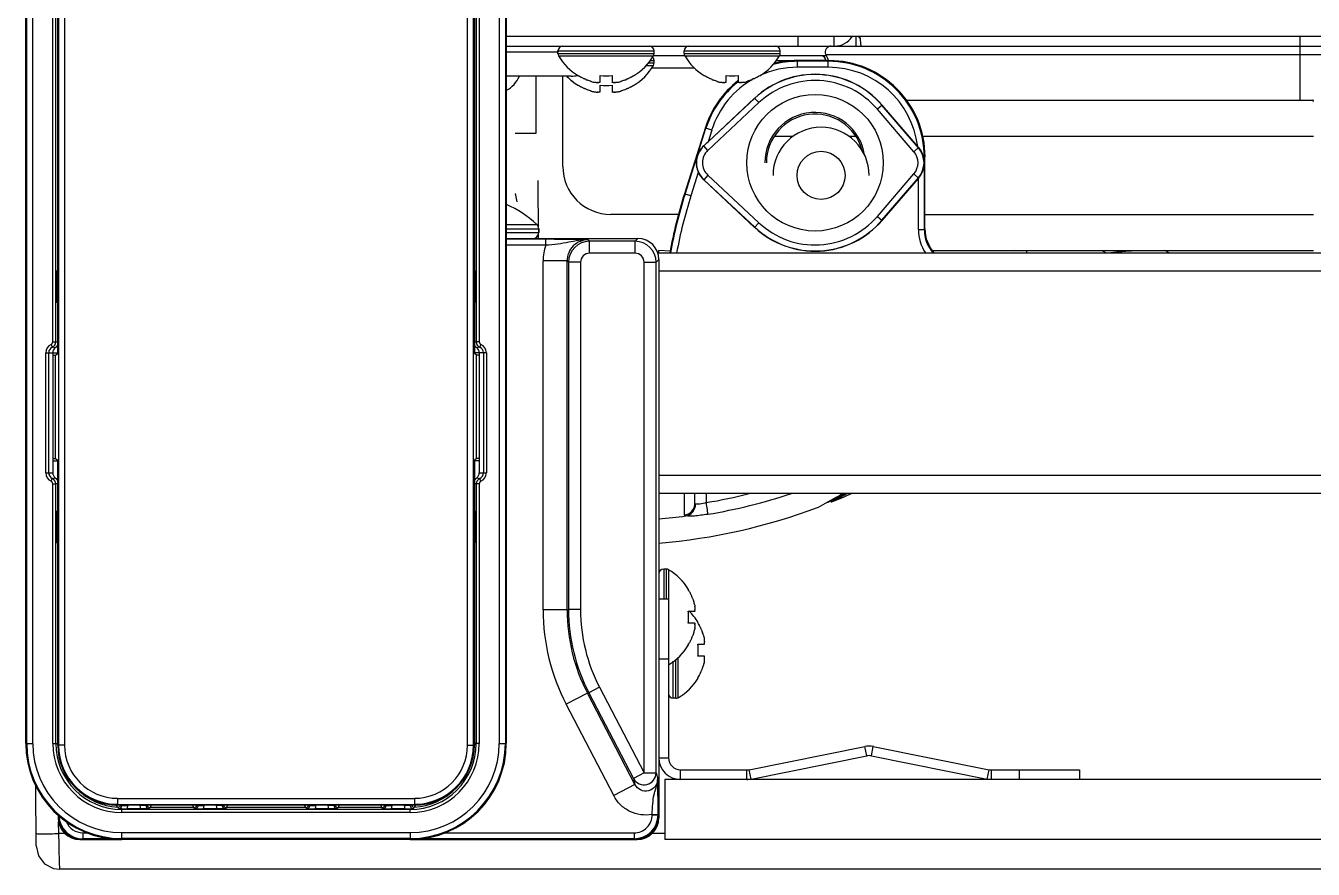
# Model space of a CAD drawing. Header units: millimetres. Extents: x -1319 to 3519, y -1539 to 2345.
# Drawn here: x 188.4 to 295.5, y -1481.4 to -1411.2 of the extents above; entities that cross this region are included whole.
import ezdxf

# ---------------------------------------------------------------- set-up
doc = ezdxf.new("R2010")
doc.units = ezdxf.units.MM
doc.header["$LTSCALE"] = 65.395
doc.layers.get('0').update_dxf_attribs({"linetype": 'CONTINUOUS'})

msp = doc.modelspace()

# ---------------------------------------------------------------- linework, layer by layer
at = {"linetype": 'Continuous'}
for p, q in [((188.36, -1470.94), (188.36, -1332.94)), ((188.44, -1470.94), (188.44, -1332.94)), ((188.94, -1470.94), (188.94, -1332.94)), ((190.61, -1437.53), (190.61, -1332.94)), ((190.86, -1437.53), (190.86, -1332.94)), ((191.02, -1438.52), (191.02, -1332.79)), ((191.09, -1332.79), (191.09, -1471.09)), ((191.59, -1332.79), (191.59, -1471.09)), ((225.13, -1471.09), (225.13, -1332.79)), ((225.63, -1471.09), (225.63, -1332.79)), ((225.7, -1332.79), (225.7, -1438.52)), ((225.86, -1332.94), (225.86, -1437.53)), ((226.11, -1332.94), (226.11, -1437.53)), ((227.78, -1332.94), (227.78, -1470.94)), ((228.28, -1332.94), (228.28, -1470.94)), ((228.36, -1332.94), (228.36, -1470.94)), ((1047.16, -1412.14), (228.36, -1412.14)), ((252.66, -1412.94), (252.66, -1412.14)), ((255.66, -1412.94), (255.66, -1412.14)), ((257.46, -1412.14), (257.46, -1412.94)), ((257.91, -1412.94), (257.81, -1412.14)), ((294.41, -1412.14), (294.41, -1417.44)), ((228.36, -1412.94), (255.66, -1412.94)), ((232.71, -1413.44), (228.38, -1413.44)), ((232.66, -1413.34), (240.66, -1413.34)), ((232.66, -1413.54), (232.66, -1413.34)), ((232.66, -1413.54), (240.66, -1413.54)), ((240.66, -1413.54), (240.66, -1413.34)), ((243.16, -1413.34), (251.16, -1413.34)), ((243.16, -1413.54), (243.16, -1413.34)), ((243.16, -1413.54), (251.16, -1413.54)), ((251.16, -1413.54), (251.16, -1413.34)), ((255.66, -1412.94), (981.66, -1412.94)), ((232.71, -1413.75), (240.61, -1413.75)), ((239.99, -1414.55), (240.61, -1414.55)), ((240.15, -1414.34), (240.66, -1414.34)), ((240.3, -1414.14), (240.66, -1414.14)), ((243.16, -1413.74), (240.66, -1413.74)), ((240.66, -1414.34), (240.66, -1414.14)), ((243.21, -1413.75), (251.11, -1413.75)), ((250.67, -1414.34), (250.89, -1414.34)), ((250.82, -1414.14), (252.56, -1414.14)), ((254.95, -1413.74), (251.16, -1413.74)), ((252.6, -1414.2), (252.56, -1414.14)), ((255.22, -1414.14), (252.56, -1414.14)), ((255.16, -1414.2), (252.6, -1414.2)), ((252.6, -1414.7), (252.6, -1414.2)), ((254.95, -1413.64), (964.23, -1413.64)), ((255.16, -1414.2), (255.22, -1414.14)), ((255.16, -1414.7), (255.16, -1414.2)), ((233.76, -1415.44), (228.36, -1415.44)), ((230.86, -1420.19), (230.86, -1415.44)), ((233.06, -1422.94), (233.06, -1415.44)), ((234.36, -1415.42), (234.36, -1415.39)), ((236.16, -1415.94), (236.16, -1415.39)), ((237.16, -1415.39), (237.16, -1415.94)), ((238.96, -1415.39), (238.96, -1415.42)), ((240.45, -1414.74), (244.01, -1414.74)), ((244.86, -1415.42), (244.86, -1415.39)), ((246.66, -1415.94), (246.66, -1415.39)), ((247.66, -1415.39), (247.66, -1415.94)), ((249.46, -1415.39), (249.46, -1415.42)), ((255.16, -1414.7), (252.6, -1414.7)), ((234.36, -1416.22), (234.36, -1416.19)), ((236.16, -1416.74), (236.16, -1416.19)), ((237.16, -1416.19), (237.16, -1416.74)), ((238.96, -1416.19), (238.96, -1416.22)), ((247.65, -1415.92), (247.64, -1415.92)), ((249.05, -1417.28), (244.8, -1421.24)), ((249.39, -1417.64), (245.14, -1421.61)), ((249.03, -1417.26), (245.15, -1420.89)), ((249.03, -1417.26), (249.39, -1417.64)), ((259.64, -1417.84), (259.25, -1418.18)), ((262.61, -1421.29), (259.64, -1417.84)), ((261.69, -1417.44), (295.5, -1417.44)), ((262.29, -1421.72), (259.25, -1418.18)), ((262.67, -1421.39), (259.63, -1417.86)), ((244.94, -1419.72), (243.19, -1425.23)), ((243.24, -1425.24), (244.98, -1419.77)), ((244.98, -1419.77), (244.94, -1419.72)), ((245.46, -1419.92), (244.98, -1419.77)), ((245.46, -1419.92), (245.15, -1420.89)), ((229.11, -1420.19), (230.86, -1420.19)), ((250.67, -1420.44), (252.24, -1420.44)), ((256.88, -1420.44), (257.45, -1420.44)), ((263.01, -1420.44), (295.56, -1420.44)), ((245.14, -1421.61), (244.79, -1421.23)), ((262.68, -1421.38), (262.29, -1421.72)), ((262.68, -1421.38), (262.61, -1421.29)), ((263.16, -1422.2), (263.11, -1422.2)), ((263.16, -1422.2), (263.21, -1422.14)), ((263.16, -1428.2), (263.16, -1422.2)), ((263.21, -1428.15), (263.21, -1422.14)), ((244.34, -1423.44), (243.72, -1425.39)), ((245.14, -1423.68), (244.79, -1424.06)), ((244.79, -1424.06), (249.03, -1428.03)), ((244.8, -1424.05), (249.05, -1428.01)), ((245.14, -1423.68), (249.39, -1427.65)), ((259.25, -1427.11), (262.29, -1423.57)), ((259.63, -1427.43), (262.67, -1423.89)), ((259.64, -1427.45), (262.66, -1423.94)), ((262.29, -1423.57), (262.68, -1423.91)), ((262.66, -1428.2), (262.66, -1423.94)), ((229.26, -1425.88), (229.12, -1425.19)), ((243.24, -1425.24), (243.19, -1425.23)), ((243.72, -1425.39), (243.24, -1425.24)), ((242.72, -1426.94), (237.06, -1426.94)), ((259.25, -1427.11), (259.64, -1427.45)), ((263.21, -1426.94), (295.56, -1426.94)), ((228.36, -1427.79), (230.91, -1427.79)), ((228.36, -1428.15), (231.06, -1428.15)), ((228.36, -1428.44), (231.06, -1428.44)), ((231.03, -1427.98), (231.03, -1427.79)), ((231.06, -1428.44), (231.06, -1428.15)), ((231.06, -1428.15), (231.06, -1428.44)), ((249.39, -1427.65), (249.03, -1428.03)), ((262.66, -1428.2), (263.16, -1428.2)), ((263.21, -1428.15), (263.16, -1428.2)), ((228.36, -1428.94), (239.31, -1428.94)), ((231.65, -1429.01), (228.36, -1429.01)), ((231.65, -1429.51), (228.36, -1429.51)), ((231.03, -1428.94), (231.03, -1428.6)), ((231.65, -1429.51), (231.65, -1429.01)), ((235.29, -1429.17), (235.17, -1429.05)), ((239.08, -1429.17), (235.29, -1429.17)), ((235.29, -1430.17), (235.29, -1429.17)), ((239.08, -1429.17), (239.31, -1428.94)), ((239.08, -1430.17), (239.08, -1429.17)), ((239.08, -1430.17), (235.29, -1430.17)), ((240.83, -1430.92), (241.06, -1430.69)), ((240.97, -1430.14), (999.16, -1430.14)), ((242.02, -1429.99), (241.06, -1429.94)), ((241.06, -1430.14), (241.06, -1429.94)), ((241.06, -1430.69), (241.06, -1477.14)), ((263.83, -1429.94), (295.56, -1429.94)), ((271.7, -1430), (270.63, -1429.94)), ((271.69, -1430.14), (271.7, -1430)), ((277.94, -1429.94), (278.28, -1430.14)), ((283.53, -1430.14), (283.18, -1429.94)), ((191.02, -1431.59), (190.93, -1431.69)), ((225.79, -1431.69), (225.7, -1431.59)), ((233.42, -1430.8), (231.42, -1430.8)), ((231.42, -1459.84), (231.42, -1430.8)), ((233.54, -1430.92), (233.42, -1430.8)), ((233.42, -1459.84), (233.42, -1430.8)), ((234.54, -1430.92), (233.54, -1430.92)), ((233.54, -1430.92), (233.54, -1459.81)), ((234.54, -1430.92), (234.54, -1459.81)), ((239.83, -1430.92), (240.83, -1430.92)), ((239.83, -1473.4), (239.83, -1430.92)), ((240.83, -1473.4), (240.83, -1430.92)), ((241.06, -1431.64), (999.06, -1431.64)), ((190.92, -1433.5), (190.92, -1432.39)), ((225.8, -1432.39), (225.8, -1433.5)), ((190.93, -1434.2), (191.02, -1434.3)), ((225.7, -1434.3), (225.79, -1434.2)), ((190.47, -1437.76), (190.57, -1437.99)), ((190.61, -1437.53), (190.86, -1437.53)), ((226.11, -1437.53), (225.86, -1437.53)), ((226.25, -1437.76), (226.15, -1437.99)), ((190.02, -1448.44), (190.02, -1438.44)), ((190.02, -1438.44), (190.61, -1438.44)), ((190.27, -1448.44), (190.27, -1438.44)), ((190.61, -1438.44), (190.61, -1448.44)), ((190.61, -1438.44), (191.02, -1438.44)), ((190.61, -1438.65), (190.83, -1438.65)), ((190.83, -1438.65), (191.02, -1438.52)), ((190.83, -1447.24), (190.83, -1438.65)), ((226.11, -1438.44), (225.7, -1438.44)), ((225.89, -1438.65), (225.7, -1438.52)), ((226.11, -1438.65), (225.89, -1438.65)), ((225.89, -1447.24), (225.89, -1438.65)), ((226.7, -1438.44), (226.11, -1438.44)), ((226.11, -1438.44), (226.11, -1448.44)), ((226.45, -1438.44), (226.45, -1448.44)), ((226.7, -1438.44), (226.7, -1448.44)), ((190.61, -1447.24), (190.83, -1447.24)), ((190.61, -1447.44), (191.02, -1447.44)), ((190.83, -1447.24), (191.02, -1447.37)), ((191.02, -1471.09), (191.02, -1447.37)), ((225.89, -1447.24), (225.7, -1447.37)), ((225.7, -1447.37), (225.7, -1471.09)), ((226.11, -1447.44), (225.7, -1447.44)), ((226.11, -1447.24), (225.89, -1447.24)), ((190.02, -1448.44), (190.61, -1448.44)), ((190.47, -1449.13), (190.57, -1448.9)), ((226.11, -1448.44), (226.7, -1448.44)), ((226.25, -1449.13), (226.15, -1448.9)), ((241.06, -1448.64), (999.06, -1448.64)), ((190.61, -1449.36), (190.86, -1449.36)), ((190.61, -1470.94), (190.61, -1449.36)), ((190.86, -1470.94), (190.86, -1449.36)), ((226.11, -1449.36), (225.86, -1449.36)), ((225.86, -1449.36), (225.86, -1470.94)), ((226.11, -1449.36), (226.11, -1470.94)), ((241.06, -1450.14), (999.06, -1450.14)), ((243.19, -1451.94), (243.18, -1450.16)), ((244.06, -1450.96), (244.06, -1450.14)), ((245.01, -1450.14), (245.01, -1450.91)), ((254.35, -1451.28), (255.32, -1450.74)), ((255.32, -1450.74), (255.35, -1450.73)), ((255.35, -1450.73), (255.36, -1450.72)), ((255.35, -1450.73), (255.35, -1450.73)), ((255.35, -1450.73), (255.35, -1450.73)), ((255.38, -1450.78), (255.45, -1450.74)), ((255.38, -1450.78), (255.43, -1450.87)), ((255.38, -1450.78), (255.38, -1450.78)), ((255.54, -1450.81), (255.43, -1450.87)), ((255.43, -1450.87), (255.43, -1450.87)), ((255.45, -1450.74), (255.64, -1450.64)), ((256.76, -1450.15), (255.54, -1450.81)), ((255.64, -1450.64), (256.55, -1450.15)), ((191.02, -1451.59), (190.93, -1451.69)), ((225.79, -1451.69), (225.7, -1451.59)), ((254.27, -1451.32), (254.35, -1451.28)), ((190.92, -1453.5), (190.92, -1452.39)), ((225.8, -1452.39), (225.8, -1453.5)), ((190.93, -1454.2), (191.02, -1454.3)), ((225.7, -1454.3), (225.79, -1454.2)), ((241.66, -1456.44), (241.46, -1456.44)), ((241.46, -1456.44), (241.46, -1458.94)), ((241.66, -1456.44), (241.66, -1458.94)), ((241.86, -1456.5), (241.86, -1459.23)), ((243.51, -1458.14), (243.54, -1458.14)), ((241.86, -1458.94), (241.06, -1458.94)), ((241.86, -1458.94), (241.86, -1472.14)), ((233.42, -1459.84), (231.42, -1459.84)), ((233.42, -1459.84), (233.54, -1459.81)), ((234.54, -1459.81), (233.54, -1459.81)), ((243.51, -1459.94), (244.06, -1459.94)), ((244.06, -1460.94), (243.51, -1460.94)), ((244.31, -1460.89), (244.34, -1460.89)), ((243.54, -1462.74), (243.51, -1462.74)), ((244.31, -1462.69), (244.86, -1462.69)), ((242.66, -1467.14), (242.66, -1463.8)), ((244.86, -1463.69), (244.31, -1463.69)), ((241.86, -1463.94), (241.06, -1463.94)), ((242.26, -1467.19), (242.26, -1464.1)), ((242.46, -1467.19), (242.46, -1463.96)), ((244.34, -1465.49), (244.31, -1465.49)), ((235.11, -1466.76), (233.34, -1467.69)), ((235.11, -1466.77), (235.24, -1466.73)), ((239.07, -1474.36), (235.11, -1466.77)), ((236.12, -1466.27), (235.24, -1466.73)), ((235.24, -1466.73), (238.95, -1473.86)), ((236.12, -1466.27), (239.83, -1473.4)), ((237.3, -1475.29), (233.34, -1467.69)), ((242.46, -1467.19), (242.26, -1467.19)), ((188.36, -1470.94), (188.94, -1470.94)), ((190.61, -1470.94), (190.86, -1470.94)), ((190.86, -1470.94), (191.02, -1470.94)), ((191.09, -1471.09), (191.02, -1471.09)), ((191.59, -1471.09), (191.09, -1471.09)), ((225.13, -1471.09), (225.63, -1471.09)), ((225.63, -1471.09), (225.7, -1471.09)), ((225.86, -1470.94), (225.7, -1470.94)), ((225.7, -1471.09), (225.7, -1471.09)), ((226.11, -1470.94), (225.86, -1470.94)), ((227.78, -1470.94), (228.36, -1470.94)), ((248.58, -1473.13), (258.21, -1471.2)), ((258.36, -1471.98), (258.21, -1471.2)), ((258.76, -1471.98), (258.91, -1471.2)), ((258.91, -1471.2), (268.54, -1473.13)), ((241.06, -1472.14), (241.86, -1472.14)), ((248.73, -1473.91), (258.36, -1471.98)), ((258.76, -1471.98), (268.39, -1473.91)), ((239.83, -1473.4), (238.95, -1473.86)), ((239.83, -1473.4), (240.83, -1473.4)), ((240.83, -1473.4), (240.96, -1473.9)), ((242.86, -1473.14), (248.38, -1473.14)), ((242.86, -1473.94), (242.86, -1473.14)), ((248.38, -1473.94), (248.38, -1473.14)), ((248.73, -1473.91), (248.58, -1473.13)), ((268.39, -1473.91), (268.54, -1473.13)), ((268.74, -1473.14), (276.06, -1473.14)), ((268.74, -1473.94), (268.74, -1473.14)), ((271.06, -1473.14), (271.06, -1473.94)), ((276.06, -1473.14), (276.06, -1473.94)), ((189.24, -1479.47), (189.2, -1474.49)), ((239.07, -1474.36), (237.3, -1475.29)), ((238.95, -1473.86), (239.07, -1474.36)), ((998.56, -1473.94), (241.56, -1473.94)), ((241.56, -1473.94), (241.56, -1478.94)), ((196.01, -1475.52), (220.71, -1475.52)), ((196.01, -1475.52), (196.01, -1476.02)), ((220.71, -1475.52), (220.71, -1476.02)), ((196.01, -1476.02), (220.71, -1476.02)), ((196.01, -1476.08), (196.01, -1476.02)), ((220.71, -1476.08), (196.01, -1476.08)), ((196.01, -1476.08), (196.01, -1476.08)), ((196.32, -1476.08), (196.35, -1476.12)), ((196.35, -1476.12), (196.35, -1476.08)), ((196.35, -1476.12), (196.85, -1476.12)), ((196.36, -1476.38), (196.36, -1476.44)), ((220.36, -1476.44), (196.36, -1476.44)), ((196.36, -1476.69), (196.36, -1476.44)), ((220.36, -1476.69), (196.36, -1476.69)), ((197.91, -1476.38), (196.8, -1476.38)), ((196.85, -1476.12), (196.85, -1476.08)), ((197.87, -1476.08), (197.87, -1476.12)), ((198.37, -1476.12), (197.87, -1476.12)), ((198.37, -1476.08), (198.37, -1476.12)), ((198.37, -1476.12), (198.41, -1476.08)), ((198.62, -1476.37), (198.71, -1476.28)), ((198.81, -1476.08), (198.71, -1476.28)), ((202.36, -1476.28), (198.71, -1476.28)), ((202.36, -1476.28), (202.26, -1476.08)), ((202.36, -1476.28), (202.45, -1476.37)), ((202.66, -1476.08), (202.7, -1476.12)), ((202.7, -1476.12), (202.7, -1476.08)), ((202.7, -1476.12), (203.2, -1476.12)), ((204.26, -1476.38), (203.16, -1476.38)), ((203.2, -1476.12), (203.2, -1476.08)), ((204.22, -1476.08), (204.22, -1476.12)), ((204.72, -1476.12), (204.22, -1476.12)), ((204.72, -1476.08), (204.72, -1476.12)), ((204.72, -1476.12), (204.76, -1476.08)), ((204.97, -1476.37), (205.06, -1476.28)), ((205.16, -1476.08), (205.06, -1476.28)), ((211.66, -1476.28), (205.06, -1476.28)), ((211.66, -1476.28), (211.56, -1476.08)), ((211.66, -1476.28), (211.75, -1476.37)), ((211.96, -1476.08), (212, -1476.12)), ((212, -1476.12), (212, -1476.08)), ((212, -1476.12), (212.5, -1476.12)), ((213.56, -1476.38), (212.46, -1476.38)), ((212.5, -1476.12), (212.5, -1476.08)), ((213.52, -1476.08), (213.52, -1476.12)), ((214.02, -1476.12), (213.52, -1476.12)), ((214.02, -1476.08), (214.02, -1476.12)), ((214.02, -1476.12), (214.06, -1476.08)), ((214.27, -1476.37), (214.36, -1476.28)), ((214.46, -1476.08), (214.36, -1476.28)), ((218.01, -1476.28), (214.36, -1476.28)), ((218.01, -1476.28), (217.91, -1476.08)), ((218.01, -1476.28), (218.1, -1476.37)), ((218.31, -1476.08), (218.35, -1476.12)), ((218.35, -1476.12), (218.35, -1476.08)), ((218.35, -1476.12), (218.85, -1476.12)), ((219.92, -1476.38), (218.81, -1476.38)), ((218.85, -1476.12), (218.85, -1476.08)), ((219.87, -1476.08), (219.87, -1476.12)), ((220.37, -1476.12), (219.87, -1476.12)), ((220.36, -1476.44), (220.36, -1476.38)), ((220.36, -1476.69), (220.36, -1476.44)), ((220.37, -1476.08), (220.37, -1476.12)), ((220.37, -1476.12), (220.4, -1476.08)), ((220.71, -1476.02), (220.71, -1476.08)), ((220.75, -1476.23), (220.73, -1476.27)), ((191.06, -1476.89), (191.06, -1477.14)), ((191.12, -1478.44), (191.08, -1477.47)), ((240.5, -1476.85), (241, -1476.85)), ((240.5, -1476.88), (240.5, -1476.85)), ((240.5, -1476.88), (241, -1476.88)), ((241, -1476.88), (241, -1476.85)), ((241.06, -1476.94), (241, -1476.88)), ((191.61, -1478.44), (191.12, -1478.44)), ((193.12, -1478.88), (193.06, -1478.94)), ((193.12, -1478.38), (193.55, -1478.38)), ((193.12, -1478.38), (193.12, -1478.88)), ((195.82, -1478.88), (193.12, -1478.88)), ((220.36, -1478.37), (196.36, -1478.37)), ((196.36, -1478.94), (196.36, -1478.37)), ((220.36, -1478.86), (196.36, -1478.86)), ((220.36, -1478.37), (220.36, -1478.94)), ((239, -1478.88), (220.9, -1478.88)), ((223.17, -1478.38), (239, -1478.38)), ((239, -1478.38), (239, -1478.88)), ((239.06, -1478.94), (239, -1478.88)), ((241.56, -1478.44), (240.51, -1478.44)), ((192.86, -1478.94), (196.36, -1478.94)), ((220.36, -1478.94), (196.36, -1478.94)), ((220.36, -1478.94), (239.26, -1478.94)), ((998.56, -1478.94), (241.56, -1478.94)), ((314.66, -1481.41), (191.2, -1481.41))]:
    msp.add_line(p, q, dxfattribs=at)
msp.add_lwpolyline([(189.24, -1479.47), (189.43, -1480.29), (189.93, -1480.95), (190.67, -1481.34), (191.2, -1481.41)], dxfattribs=at)
for centre, radius in [((254.06, -1422.64), 5.68), ((254.56, -1423.69), 2)]:
    msp.add_circle(centre, radius, dxfattribs=at)
for centre, radius, start, end in [((255.66, -1411.14), 1.8, 270, 326.2028), ((258.47, -1411.53), 1.01, 217.2653, 230.5336), ((233.06, -1413.34), 0.4, 90, 180), ((233.06, -1413.54), 0.4, 180, 210.3012), ((240.26, -1413.34), 0.4, 0, 90), ((240.26, -1413.54), 0.4, 329.6988, 0), ((243.56, -1413.34), 0.4, 90, 180), ((243.56, -1413.54), 0.4, 180, 210.3012), ((250.76, -1413.34), 0.4, 0, 90), ((250.76, -1413.54), 0.4, 329.6988, 0), ((255.41, -1413.44), 0.5, 90, 202.8678), ((236.86, -1411.32), 4.8, 210.3012, 238.6273), ((236.86, -1411.32), 4.8, 210.3012, 238.6273), ((236.46, -1411.32), 4.8, 301.3727, 329.6988), ((236.46, -1411.32), 4.8, 301.3727, 329.6988), ((236.46, -1412.12), 4.8, 301.3727, 329.6988), ((236.46, -1412.12), 4.8, 301.3727, 329.6988), ((240.26, -1414.14), 0.4, 0, 46.7448), ((240.26, -1414.34), 0.4, 329.6988, 0), ((247.36, -1411.32), 4.8, 210.3012, 238.6273), ((247.36, -1411.32), 4.8, 210.3012, 238.6273), ((246.96, -1411.32), 4.8, 301.3727, 329.6988), ((246.96, -1411.32), 4.8, 301.3727, 329.6988), ((252.61, -1422.23), 8.03, 90.0319, 104.7135), ((252.57, -1422.17), 8.03, 90.0262, 104.0353), ((254.56, -1414.14), 0.4, 0, 90), ((273.01, -1406.02), 19.6, 202.8678, 204.494), ((255.16, -1422.2), 8, 359.9981, 90.0019), ((255.22, -1422.14), 8, 359.9966, 90.0034), ((227.16, -1414.44), 2.5, 298.7478, 336.2148), ((236.86, -1412.12), 4.8, 223.8283, 238.6273), ((236.86, -1412.12), 4.8, 223.951, 238.6273), ((233.76, -1413.44), 2, 270, 285.2346), ((236.85, -1411.34), 4.75, 238.4659, 241.0313), ((236.84, -1411.34), 4.75, 241.0316, 241.9926), ((236.84, -1411.34), 4.75, 241.9926, 243.3187), ((236.84, -1411.35), 4.74, 243.3188, 244.4598), ((236.84, -1411.35), 4.74, 244.4598, 245.4278), ((236.84, -1411.35), 4.73, 245.4278, 246.6825), ((236.84, -1411.36), 4.73, 246.6826, 247.4526), ((236.66, -1411.62), 3.8, 262.4351, 277.5649), ((236.48, -1411.36), 4.73, 292.5474, 293.3174), ((236.48, -1411.35), 4.73, 293.3175, 294.5722), ((236.48, -1411.35), 4.74, 294.5722, 295.5402), ((236.48, -1411.35), 4.74, 295.5402, 296.6812), ((236.48, -1411.34), 4.75, 296.6813, 298.0074), ((236.48, -1411.34), 4.75, 298.0074, 298.9684), ((236.47, -1411.34), 4.75, 298.9687, 301.5341), ((247.35, -1411.34), 4.75, 238.4659, 241.0313), ((247.34, -1411.34), 4.75, 241.0316, 241.9926), ((247.34, -1411.34), 4.75, 241.9926, 243.3187), ((247.34, -1411.35), 4.74, 243.3188, 244.4598), ((247.34, -1411.35), 4.74, 244.4598, 245.4278), ((247.34, -1411.35), 4.73, 245.4278, 246.6825), ((252.6, -1422.2), 7.5, 118.9041, 162.3656), ((247.34, -1411.36), 4.73, 246.6826, 247.4526), ((247.16, -1411.62), 3.8, 262.4351, 277.5649), ((246.98, -1411.36), 4.73, 292.5474, 293.3174), ((246.98, -1411.35), 4.73, 293.3175, 294.5722), ((246.98, -1411.35), 4.74, 294.5722, 295.5402), ((246.98, -1411.35), 4.74, 295.5402, 296.6812), ((254.06, -1422.64), 7.36, 40.6852, 133.0353), ((254.06, -1422.64), 7.34, 40.6852, 133.0353), ((246.98, -1411.34), 4.75, 296.6813, 298.0074), ((246.98, -1411.34), 4.75, 298.0074, 298.9684), ((246.97, -1411.34), 4.75, 298.9687, 301.5341), ((252.6, -1422.2), 7.5, 89.9989, 114.3508), ((255.16, -1422.2), 7.5, 6.9321, 90.0038), ((236.85, -1412.14), 4.75, 238.4659, 241.0313), ((236.84, -1412.14), 4.75, 241.0316, 241.9926), ((236.84, -1412.14), 4.75, 241.9926, 243.3187), ((236.84, -1412.15), 4.74, 243.3188, 244.4598), ((236.84, -1412.15), 4.74, 244.4598, 245.4278), ((236.84, -1412.15), 4.73, 245.4278, 246.6825), ((236.84, -1412.16), 4.73, 246.6826, 247.4526), ((236.83, -1411.37), 4.72, 247.4524, 248.9975), ((236.83, -1412.17), 4.72, 247.4524, 248.9975), ((236.83, -1411.37), 4.72, 248.9977, 249.4819), ((236.83, -1412.17), 4.72, 248.9977, 249.4819), ((236.83, -1411.38), 4.7, 249.4813, 251.5344), ((236.83, -1412.18), 4.7, 249.4813, 251.5344), ((236.82, -1411.4), 4.68, 251.535, 252.6227), ((236.82, -1412.2), 4.68, 251.535, 252.6227), ((236.82, -1411.42), 4.67, 252.6228, 253.6051), ((236.82, -1412.22), 4.67, 252.6228, 253.6051), ((236.81, -1411.45), 4.64, 253.6036, 255.6824), ((236.81, -1412.25), 4.64, 253.6036, 255.6824), ((235.91, -1413.95), 2.01, 262.7259, 264.7415), ((235.91, -1414.75), 2.01, 262.7259, 264.7415), ((235.91, -1413.97), 1.98, 264.7442, 265.3991), ((235.91, -1414.77), 1.98, 264.7442, 265.3991), ((235.91, -1413.98), 1.97, 265.3984, 266.7833), ((235.91, -1414.78), 1.97, 265.3984, 266.7833), ((235.91, -1413.99), 1.96, 266.7841, 267.6235), ((235.91, -1414.79), 1.96, 266.7841, 267.6235), ((235.91, -1414), 1.96, 267.6234, 268.8455), ((235.91, -1414.8), 1.96, 267.6234, 268.8455), ((235.91, -1414.01), 1.95, 268.8459, 270.9258), ((235.91, -1414.81), 1.95, 268.8459, 270.9258), ((235.91, -1414), 1.95, 270.9261, 271.9964), ((235.91, -1414.8), 1.95, 270.9261, 271.9964), ((235.91, -1414), 1.96, 271.9964, 273.0228), ((235.91, -1414.8), 1.96, 271.9964, 273.0228), ((235.91, -1413.99), 1.97, 273.0233, 274.286), ((235.91, -1414.79), 1.97, 273.0233, 274.286), ((235.91, -1413.97), 1.98, 274.2856, 275.1372), ((235.91, -1414.77), 1.98, 274.2856, 275.1372), ((235.91, -1413.95), 2.01, 275.1401, 277.2744), ((235.91, -1414.75), 2.01, 275.1401, 277.2744), ((236.66, -1412.42), 3.8, 262.4351, 277.5649), ((237.41, -1413.95), 2.01, 262.7256, 264.8598), ((237.41, -1414.75), 2.01, 262.7256, 264.8598), ((237.41, -1413.97), 1.98, 264.8627, 265.7144), ((237.41, -1414.77), 1.98, 264.8627, 265.7144), ((237.41, -1413.99), 1.97, 265.714, 266.9766), ((237.41, -1414.79), 1.97, 265.714, 266.9766), ((237.41, -1414), 1.96, 266.9771, 268.0037), ((237.41, -1414.8), 1.96, 266.9771, 268.0037), ((237.41, -1414), 1.95, 268.0037, 269.0738), ((237.41, -1414.8), 1.95, 268.0037, 269.0738), ((237.41, -1414.01), 1.95, 269.0741, 270.1995), ((237.41, -1414.81), 1.95, 269.0741, 270.1995), ((237.41, -1414.01), 1.95, 270.1995, 271.1541), ((237.41, -1414.81), 1.95, 270.1995, 271.1541), ((237.41, -1414), 1.95, 271.1545, 272.3767), ((237.41, -1414.8), 1.95, 271.1545, 272.3767), ((237.41, -1413.99), 1.96, 272.3765, 273.2159), ((237.41, -1414.79), 1.96, 272.3765, 273.2159), ((237.41, -1413.98), 1.97, 273.2167, 274.6016), ((237.41, -1414.78), 1.97, 273.2167, 274.6016), ((237.41, -1413.97), 1.98, 274.6009, 275.2558), ((237.41, -1414.77), 1.98, 274.6009, 275.2558), ((237.41, -1413.95), 2.01, 275.2585, 277.2741), ((237.41, -1414.75), 2.01, 275.2585, 277.2741), ((236.51, -1411.45), 4.64, 284.3176, 286.3964), ((236.51, -1412.25), 4.64, 284.3176, 286.3964), ((236.5, -1411.42), 4.67, 286.3949, 287.3772), ((236.5, -1412.22), 4.67, 286.3949, 287.3772), ((236.5, -1411.4), 4.68, 287.3773, 288.465), ((236.5, -1412.2), 4.68, 287.3773, 288.465), ((236.49, -1411.38), 4.7, 288.4656, 290.5187), ((236.49, -1412.18), 4.7, 288.4656, 290.5187), ((236.49, -1411.37), 4.72, 290.5181, 291.0023), ((236.49, -1412.17), 4.72, 290.5181, 291.0023), ((236.49, -1411.37), 4.72, 291.0025, 292.5476), ((236.49, -1412.17), 4.72, 291.0025, 292.5476), ((236.48, -1412.16), 4.73, 292.5474, 293.3174), ((236.48, -1412.15), 4.73, 293.3175, 294.5722), ((236.48, -1412.15), 4.74, 294.5722, 295.5402), ((236.48, -1412.15), 4.74, 295.5402, 296.6812), ((236.48, -1412.14), 4.75, 296.6813, 298.0074), ((236.48, -1412.14), 4.75, 298.0074, 298.9684), ((236.47, -1412.14), 4.75, 298.9687, 301.5341), ((252.56, -1422.14), 8, 127.9062, 162.366), ((252.6, -1422.2), 8, 128.3182, 162.3651), ((247.33, -1411.37), 4.72, 247.4524, 248.9975), ((247.33, -1411.37), 4.72, 248.9977, 249.4819), ((247.33, -1411.38), 4.7, 249.4813, 251.5344), ((247.32, -1411.4), 4.68, 251.535, 252.6227), ((247.32, -1411.42), 4.67, 252.6228, 253.6051), ((247.31, -1411.45), 4.64, 253.6036, 255.6824), ((246.41, -1413.95), 2.01, 262.7259, 264.7415), ((246.41, -1413.97), 1.98, 264.7442, 265.3991), ((246.41, -1413.98), 1.97, 265.3984, 266.7833), ((246.41, -1413.99), 1.96, 266.7841, 267.6235), ((246.41, -1414), 1.96, 267.6234, 268.8455), ((246.41, -1414.01), 1.95, 268.8459, 270.9258), ((246.41, -1414), 1.95, 270.9261, 271.9964), ((246.41, -1414), 1.96, 271.9964, 273.0228), ((246.41, -1413.99), 1.97, 273.0233, 274.286), ((246.41, -1413.97), 1.98, 274.2856, 275.1372), ((246.41, -1413.95), 2.01, 275.1401, 277.2744), ((247.91, -1413.95), 2.01, 262.7256, 264.8598), ((247.91, -1413.97), 1.98, 264.8627, 265.7144), ((247.91, -1413.99), 1.97, 265.714, 266.9766), ((247.91, -1414), 1.96, 266.9771, 268.0037), ((247.91, -1414), 1.95, 268.0037, 269.0738), ((247.91, -1414.01), 1.95, 269.0741, 270.1995), ((247.91, -1414.01), 1.95, 270.1995, 271.1541), ((247.91, -1414), 1.95, 271.1545, 272.3767), ((247.91, -1413.99), 1.96, 272.3765, 273.2159), ((247.91, -1413.98), 1.97, 273.2167, 274.6016), ((247.91, -1413.97), 1.98, 274.6009, 275.2558), ((247.91, -1413.95), 2.01, 275.2585, 277.2741), ((247.01, -1411.45), 4.64, 284.3176, 286.3964), ((247, -1411.42), 4.67, 286.3949, 287.3772), ((247, -1411.4), 4.68, 287.3773, 288.465), ((246.99, -1411.38), 4.7, 288.4656, 290.5187), ((246.99, -1411.37), 4.72, 290.5181, 291.0023), ((246.99, -1411.37), 4.72, 291.0025, 292.5476), ((254.06, -1422.64), 6.84, 40.6852, 133.0353), ((254.06, -1422.64), 4.18, 9.0224, 180), ((254.06, -1422.64), 4.05, 15.4414, 180), ((254.56, -1423.69), 4, 0, 180), ((246.11, -1422.64), 1.92, 133.0353, 226.9647), ((246.12, -1422.67), 1.96, 132.7264, 160.4851), ((246.11, -1422.64), 1.42, 133.0353, 226.9647), ((261.21, -1422.64), 1.42, 319.3148, 40.6852), ((261.21, -1422.64), 1.92, 319.3148, 40.6852), ((261.2, -1422.66), 1.97, 13.802, 40.7907), ((237.06, -1422.94), 4, 180, 270), ((261.21, -1422.66), 1.95, 0.5143, 13.8079), ((246.11, -1422.64), 1.94, 204.0696, 226.9647), ((281.34, -1437.36), 40.03, 162.3687, 169.6122), ((281.4, -1437.37), 40.04, 162.3688, 169.6003), ((225.06, -1433.89), 8.45, 46.2253, 66.9489), ((225.06, -1433.89), 8.45, 46.2253, 66.941), ((281.4, -1437.37), 39.53, 162.3686, 169.4671), ((254.06, -1422.64), 7.36, 226.9647, 319.3148), ((254.06, -1422.64), 7.34, 226.9647, 319.3148), ((254.06, -1422.64), 6.84, 226.9647, 319.3148), ((230.56, -1428.44), 0.5, 270, 0), ((230.56, -1428.15), 0.5, 0, 46.2253), ((266.16, -1428.2), 3.5, 179.9982, 213.8059), ((266.16, -1428.2), 3, 179.9942, 220.6932), ((266.21, -1428.15), 3, 179.9978, 221.9986), ((235.2, -1430.8), 3.78, 159.9142, 179.9222), ((235.17, -1430.8), 1.75, 89.9658, 180.0304), ((235.29, -1430.92), 1.75, 90.0105, 179.9895), ((239.08, -1430.92), 1.75, 0.0105, 89.9895), ((235.29, -1430.92), 0.75, 89.9967, 180.0033), ((239.08, -1430.92), 0.75, 359.9967, 90.0033), ((268.7, -1429.84), 3, 357, 358.0698), ((218.4, -1432.37), 27.48, 178.5682, 180.0359), ((191.18, -1431.69), 0.751, 249.8412, 257.9487), ((225.54, -1431.69), 0.751, 282.0542, 290.1589), ((191.18, -1434.2), 0.751, 102.0542, 110.1589), ((225.54, -1434.2), 0.751, 69.8412, 77.9487), ((198.32, -1433.52), 27.48, 358.5682, 0.0359), ((190.77, -1438.44), 0.75, 113.8901, 179.9913), ((190.77, -1438.44), 0.5, 113.8661, 179.9834), ((190.36, -1437.53), 0.25, 293.9001, 359.9984), ((190.36, -1437.53), 0.5, 293.9068, 359.9916), ((190.46, -1438.45), 1, 55.661, 66.0838), ((226.26, -1438.45), 1, 113.9235, 124.3474), ((226.36, -1437.53), 0.5, 180.0048, 246.0934), ((226.36, -1437.53), 0.25, 180.0025, 246.099), ((225.95, -1438.44), 0.5, 0.0166, 66.1339), ((225.95, -1438.44), 0.75, 0.0084, 66.1102), ((190.77, -1448.44), 0.75, 180.0084, 246.1102), ((190.77, -1448.44), 0.5, 180.0166, 246.1339), ((190.36, -1449.36), 0.5, 0.0048, 66.0934), ((226.36, -1449.36), 0.5, 113.9068, 179.9916), ((225.95, -1448.44), 0.5, 293.8661, 359.9834), ((225.95, -1448.44), 0.75, 293.8901, 359.9913), ((190.36, -1449.36), 0.25, 0.0025, 66.099), ((190.46, -1448.44), 1, 293.9235, 304.3474), ((226.26, -1448.44), 1, 235.661, 246.0838), ((226.36, -1449.36), 0.25, 113.9001, 179.9984), ((237.36, -1405.44), 46.11, 279.5463, 284.075), ((237.3, -1405.39), 47.15, 279.5575, 288.2868), ((237.06, -1405.44), 48.9, 291.4457, 292.0112), ((65.84, -1107.9), 391.72, 298.9341, 299.1076), ((237.06, -1405.44), 49, 292.0345, 294.1505), ((218.4, -1452.37), 27.48, 178.5682, 180.0359), ((237.06, -1405.44), 49, 274.686, 290.5685), ((237.06, -1405.44), 47, 274.8824, 277.6381), ((191.18, -1451.69), 0.751, 249.8412, 257.9487), ((225.54, -1451.69), 0.751, 282.0542, 290.1589), ((191.18, -1454.2), 0.751, 102.0542, 110.1589), ((225.54, -1454.2), 0.751, 69.8412, 77.9487), ((198.32, -1453.52), 27.48, 358.5682, 0.0359), ((241.46, -1456.84), 0.4, 90, 180), ((241.66, -1456.84), 0.4, 59.6988, 90), ((239.44, -1460.64), 4.8, 31.4579, 59.6988), ((239.45, -1460.63), 4.75, 28.9687, 31.5341), ((239.46, -1460.63), 4.75, 28.0074, 28.9684), ((239.46, -1460.63), 4.75, 26.6813, 28.0074), ((239.46, -1460.63), 4.74, 25.5402, 26.6812), ((239.47, -1460.62), 4.74, 24.5722, 25.5402), ((239.47, -1460.62), 4.73, 23.3175, 24.5722), ((239.47, -1460.62), 4.73, 22.5474, 23.3174), ((239.48, -1460.62), 4.72, 21.0025, 22.5476), ((239.49, -1460.61), 4.72, 20.5181, 21.0023), ((239.5, -1460.61), 4.7, 18.4656, 20.5187), ((239.52, -1460.6), 4.68, 17.3773, 18.465), ((239.53, -1460.6), 4.67, 16.3949, 17.3772), ((239.56, -1460.59), 4.64, 14.3176, 16.3964), ((242.07, -1459.7), 2.01, 5.1401, 7.2744), ((242.09, -1459.7), 1.98, 4.2856, 5.1372), ((242.1, -1459.7), 1.97, 3.0233, 4.286), ((242.11, -1459.69), 1.96, 1.9964, 3.0228), ((242.12, -1459.69), 1.95, 0.9261, 1.9964), ((248.42, -1459.84), 17, 179.9986, 207.5014), ((248.42, -1459.84), 15, 179.9966, 207.5033), ((248.54, -1459.81), 15, 179.9992, 207.5008), ((248.54, -1459.81), 14, 179.9986, 207.5014), ((239.75, -1460.45), 3.79, 0.0089, 7.5987), ((239.75, -1460.44), 3.79, 352.4013, 359.9911), ((240.24, -1463.39), 4.8, 31.4579, 46.1183), ((242.09, -1459.69), 1.98, 354.7442, 355.3991), ((242.07, -1459.69), 2.01, 352.7259, 354.7415), ((242.12, -1459.69), 1.95, 358.8459, 0.9258), ((242.12, -1459.69), 1.96, 357.6234, 358.8455), ((242.11, -1459.69), 1.96, 356.7841, 357.6235), ((242.1, -1459.69), 1.97, 355.3984, 356.7833), ((239.5, -1460.28), 4.7, 339.4813, 341.5344), ((239.52, -1460.28), 4.68, 341.535, 342.6227), ((239.53, -1460.29), 4.67, 342.6228, 343.6051), ((239.56, -1460.3), 4.64, 343.6036, 345.6824), ((242.07, -1461.2), 2.01, 5.2585, 7.2741), ((242.09, -1461.2), 1.98, 4.6009, 5.2558), ((242.09, -1461.19), 1.98, 354.8627, 355.7144), ((242.07, -1461.19), 2.01, 352.7256, 354.8598), ((242.1, -1461.2), 1.97, 3.2167, 4.6016), ((242.11, -1461.19), 1.96, 2.3765, 3.2159), ((242.12, -1461.19), 1.95, 1.1545, 2.3767), ((242.12, -1461.19), 1.95, 0.1995, 1.1541), ((242.12, -1461.19), 1.95, 359.0741, 0.1995), ((242.12, -1461.19), 1.95, 358.0037, 359.0738), ((242.11, -1461.19), 1.96, 356.9771, 358.0037), ((242.1, -1461.19), 1.97, 355.714, 356.9766), ((240.25, -1463.38), 4.75, 28.9687, 31.5341), ((240.26, -1463.38), 4.75, 28.0074, 28.9684), ((240.26, -1463.38), 4.75, 26.6813, 28.0074), ((240.26, -1463.38), 4.74, 25.5402, 26.6812), ((240.27, -1463.37), 4.74, 24.5722, 25.5402), ((240.27, -1463.37), 4.73, 23.3175, 24.5722), ((240.27, -1463.37), 4.73, 22.5474, 23.3174), ((240.28, -1463.37), 4.72, 21.0025, 22.5476), ((240.29, -1463.36), 4.72, 20.5181, 21.0023), ((240.3, -1463.36), 4.7, 18.4656, 20.5187), ((239.44, -1460.25), 4.8, 300.3012, 328.5421), ((239.45, -1460.26), 4.75, 328.4659, 331.0313), ((239.46, -1460.26), 4.75, 331.0316, 331.9926), ((239.46, -1460.26), 4.75, 331.9926, 333.3187), ((239.46, -1460.26), 4.74, 333.3188, 334.4598), ((239.47, -1460.26), 4.74, 334.4598, 335.4278), ((239.47, -1460.27), 4.73, 335.4278, 336.6825), ((239.47, -1460.27), 4.73, 336.6826, 337.4526), ((239.48, -1460.27), 4.72, 337.4524, 338.9975), ((239.49, -1460.27), 4.72, 338.9977, 339.4819), ((240.55, -1463.2), 3.79, 0.0089, 7.5987), ((240.32, -1463.35), 4.68, 17.3773, 18.465), ((240.33, -1463.35), 4.67, 16.3949, 17.3772), ((240.36, -1463.34), 4.64, 14.3176, 16.3964), ((242.87, -1462.45), 2.01, 5.1401, 7.2744), ((242.89, -1462.45), 1.98, 4.2856, 5.1372), ((242.89, -1462.44), 1.98, 354.7442, 355.3991), ((242.87, -1462.44), 2.01, 352.7259, 354.7415), ((242.9, -1462.45), 1.97, 3.0233, 4.286), ((242.91, -1462.44), 1.96, 1.9964, 3.0228), ((242.92, -1462.44), 1.95, 0.9261, 1.9964), ((242.92, -1462.44), 1.95, 358.8459, 0.9258), ((242.92, -1462.44), 1.96, 357.6234, 358.8455), ((242.91, -1462.44), 1.96, 356.7841, 357.6235), ((242.9, -1462.44), 1.97, 355.3984, 356.7833), ((240.55, -1463.19), 3.79, 352.4013, 359.9911), ((242.87, -1463.95), 2.01, 5.2585, 7.2741), ((242.89, -1463.95), 1.98, 4.6009, 5.2558), ((242.9, -1463.95), 1.97, 3.2167, 4.6016), ((242.91, -1463.94), 1.96, 2.3765, 3.2159), ((242.92, -1463.94), 1.95, 1.1545, 2.3767), ((242.92, -1463.94), 1.95, 0.1995, 1.1541), ((240.27, -1463.01), 4.74, 334.4598, 335.4278), ((240.27, -1463.02), 4.73, 335.4278, 336.6825), ((240.27, -1463.02), 4.73, 336.6826, 337.4526), ((240.28, -1463.02), 4.72, 337.4524, 338.9975), ((240.29, -1463.02), 4.72, 338.9977, 339.4819), ((240.3, -1463.03), 4.7, 339.4813, 341.5344), ((240.32, -1463.03), 4.68, 341.535, 342.6227), ((240.33, -1463.04), 4.67, 342.6228, 343.6051), ((240.36, -1463.05), 4.64, 343.6036, 345.6824), ((242.89, -1463.94), 1.98, 354.8627, 355.7144), ((242.87, -1463.94), 2.01, 352.7256, 354.8598), ((242.92, -1463.94), 1.95, 359.0741, 0.1995), ((242.92, -1463.94), 1.95, 358.0037, 359.0738), ((242.91, -1463.94), 1.96, 356.9771, 358.0037), ((242.9, -1463.94), 1.97, 355.714, 356.9766), ((240.24, -1463), 4.8, 300.3012, 328.5421), ((240.25, -1463.01), 4.75, 328.4659, 331.0313), ((240.26, -1463.01), 4.75, 331.0316, 331.9926), ((240.26, -1463.01), 4.75, 331.9926, 333.3187), ((240.26, -1463.01), 4.74, 333.3188, 334.4598), ((242.26, -1466.79), 0.4, 180, 270), ((242.46, -1466.79), 0.4, 270, 300.3012), ((196.36, -1470.94), 8, 180, 270), ((196.36, -1470.94), 7.92, 180, 270), ((196.36, -1470.94), 7.42, 180, 270), ((196.36, -1470.94), 5.75, 180, 270), ((196.36, -1470.94), 5.5, 180, 270), ((196.01, -1471.09), 4.99, 180, 270), ((196.01, -1471.09), 4.92, 180, 270), ((196.01, -1471.09), 4.42, 180, 270), ((220.36, -1470.94), 8, 270, 0), ((220.36, -1470.94), 7.92, 270, 0), ((220.36, -1470.94), 7.42, 270, 0), ((220.36, -1470.94), 5.75, 270, 0), ((220.36, -1470.94), 5.5, 270, 0), ((220.71, -1471.09), 4.99, 270, 0), ((220.71, -1471.09), 4.92, 270, 0), ((220.71, -1471.09), 4.42, 270, 0), ((258.56, -1472.96), 1.8, 78.6901, 101.3099), ((242.86, -1472.14), 1.8, 180, 270), ((242.86, -1472.14), 1, 180, 270), ((258.56, -1472.96), 1, 78.6901, 101.3099), ((248.38, -1472.14), 1, 270, 281.3099), ((268.74, -1472.14), 1, 258.6901, 270), ((248.38, -1472.14), 1.8, 270, 281.3099), ((196.36, -1470.94), 5.33, 225.6999, 265.9978), ((220.36, -1470.94), 5.33, 274.0022, 314.3002), ((206.76, -1465.73), 15.06, 224.369, 224.9172), ((196.1, -1476.12), 0.25, 267.082, 0.0573), ((196, -1476.01), 0.254, 330.2527, 344.289), ((196.8, -1445.16), 31.22, 269.1933, 270.0063), ((198.62, -1476.12), 0.756, 180.0775, 200.086), ((198.62, -1476.13), 0.25, 179.947, 270.053), ((202.45, -1476.13), 0.25, 269.947, 0.053), ((203.14, -1448.9), 27.48, 268.5682, 270.0359), ((202.45, -1476.12), 0.756, 339.9136, 359.9229), ((204.97, -1476.12), 0.756, 180.0775, 200.086), ((204.97, -1476.13), 0.25, 179.947, 270.053), ((211.75, -1476.13), 0.25, 269.947, 0.053), ((212.44, -1448.9), 27.48, 268.5682, 270.0359), ((211.75, -1476.12), 0.756, 339.9136, 359.9229), ((214.27, -1476.12), 0.756, 180.0775, 200.086), ((214.27, -1476.13), 0.25, 179.947, 270.053), ((218.1, -1476.13), 0.25, 269.947, 0.053), ((218.79, -1448.9), 27.48, 268.5682, 270.0359), ((218.1, -1476.12), 0.756, 339.9136, 359.9229), ((219.93, -1446.93), 29.45, 269.9693, 270.8311), ((220.29, -1471.81), 4.57, 270.8865, 274.2887), ((220.62, -1476.12), 0.25, 208.1992, 272.9161), ((209.96, -1465.73), 15.06, 315.0827, 315.631), ((210.6, -1471.46), 11.22, 334.8528, 335.7312), ((192.86, -1477.14), 1.8, 180, 270), ((193.12, -1476.88), 2, 182.1267, 269.9976), ((193.12, -1476.88), 1.5, 201.5337, 270.0012), ((239, -1476.88), 2, 270.0026, 359.9974), ((239, -1476.88), 1.5, 269.997, 0.0033), ((239.26, -1477.14), 1.8, 270, 0)]:
    msp.add_arc(centre, radius, start, end, dxfattribs=at)
for centre, major_axis, ratio, start_param, end_param in [((245.16, -1420.87), (0.746, 0.697), 0.008548, -2.095299, -1.586014), ((262.66, -1423.95), (0.5, 0.582), 0.011377, 1.512091, 1.557559), ((239.31, -1430.69), (1.24, 1.24), 0.999695, -0.785246, 0.785246), ((191.11, -1438.44), (-0.5, 0), 0.999391, -0.957392, 0), ((225.61, -1438.44), (-0.5, 0), 0.999391, 3.141593, 4.098984), ((191.11, -1448.44), (0.5, 0), 0.999391, 3.141593, 4.098984), ((225.61, -1448.44), (0.5, 0), 0.999391, -0.957392, 0), ((193.06, -1476.94), (1.41, 1.41), 0.999695, -3.926839, -2.356347), ((239.06, -1476.94), (1.41, -1.41), 0.999695, -0.68665, 0.785246), ((239.06, -1476.94), (-1.41, 1.41), 0.999695, -3.926839, -3.828242)]:
    msp.add_ellipse(centre, major_axis=major_axis, ratio=ratio, start_param=start_param, end_param=end_param, dxfattribs=at)
for points, knots in [([(295.56, -1417.55), (295.56, -1417.53), (295.56, -1417.51), (295.55, -1417.47), (295.53, -1417.45), (295.51, -1417.44), (295.5, -1417.44)], [0, 0, 0, 0, 0.336659, 0.591295, 0.793742, 1, 1, 1, 1]), ([(244.27, -1422.01), (244.23, -1422.13), (244.17, -1422.36), (244.16, -1422.72), (244.21, -1423.08), (244.29, -1423.32), (244.34, -1423.44)], [0, 0, 0, 0, 0.247975, 0.488529, 0.738951, 1, 1, 1, 1]), ([(262.68, -1423.91), (262.84, -1423.73), (263.08, -1423.33), (263.16, -1422.87), (263.16, -1422.64)], [0, 0, 0, 0, 0.516402, 1, 1, 1, 1]), ([(231.03, -1427.79), (231.03, -1427.3), (231.03, -1426.6), (231.02, -1425.72), (231.02, -1425.19), (231.02, -1424.76), (231.02, -1424.44), (231.01, -1424.25), (231.01, -1424.15), (231.01, -1424.13)], [0, 0, 0, 0, 0.401311, 0.572331, 0.718469, 0.836531, 0.92396, 0.978847, 1, 1, 1, 1]), ([(235.17, -1429.05), (234.95, -1429.04), (233.77, -1429.02), (232.6, -1429.01), (231.65, -1429.01)], [0, 0, 0, 0, 0.190745, 1, 1, 1, 1]), ([(235.17, -1429.05), (234.9, -1429.04), (234.36, -1429.1), (233.53, -1429.27), (232.62, -1429.42), (231.99, -1429.48), (231.65, -1429.51)], [0, 0, 0, 0, 0.226971, 0.46015, 0.715585, 1, 1, 1, 1]), ([(278.49, -1430.14), (278.53, -1430.13), (278.64, -1430.12), (278.81, -1430.09), (279.03, -1430.07), (279.4, -1430.03), (279.91, -1429.99), (280.34, -1429.96), (280.56, -1429.94)], [0, 0, 0, 0, 0.063953, 0.150556, 0.257837, 0.383234, 0.675842, 1, 1, 1, 1]), ([(225.79, -1431.69), (225.79, -1431.73), (225.8, -1431.97), (225.8, -1432.2), (225.8, -1432.39)], [0, 0, 0, 0, 0.190122, 1, 1, 1, 1]), ([(190.93, -1434.2), (190.93, -1434.16), (190.92, -1433.92), (190.92, -1433.69), (190.92, -1433.5)], [0, 0, 0, 0, 0.190128, 1, 1, 1, 1]), ([(243.19, -1451.94), (243.42, -1451.91), (243.88, -1451.68), (244.06, -1451.2), (244.06, -1450.96)], [0, 0, 0, 0, 0.502227, 1, 1, 1, 1]), ([(243.31, -1452.02), (243.53, -1451.99), (243.95, -1451.73), (244.11, -1451.27), (244.12, -1451.04)], [0, 0, 0, 0, 0.491491, 1, 1, 1, 1]), ([(244.12, -1451.04), (244.1, -1451.03), (244.07, -1451.02), (244.06, -1450.98), (244.06, -1450.96)], [0, 0, 0, 0, 0.515617, 1, 1, 1, 1]), ([(245.01, -1450.91), (244.83, -1450.97), (244.58, -1451.03), (244.28, -1451.06), (244.16, -1451.05), (244.12, -1451.04)], [0, 0, 0, 0, 0.612398, 0.844969, 1, 1, 1, 1]), ([(245.13, -1451.89), (245.13, -1451.88), (245.13, -1451.84), (245.13, -1451.77), (245.12, -1451.68), (245.1, -1451.5), (245.06, -1451.24), (245.03, -1451.02), (245.01, -1450.91)], [0, 0, 0, 0, 0.036814, 0.105176, 0.20331, 0.32787, 0.639736, 1, 1, 1, 1]), ([(225.79, -1451.69), (225.79, -1451.73), (225.8, -1451.97), (225.8, -1452.2), (225.8, -1452.39)], [0, 0, 0, 0, 0.190122, 1, 1, 1, 1]), ([(243.31, -1452.02), (243.28, -1452.02), (243.22, -1452.01), (243.19, -1451.96), (243.19, -1451.94)], [0, 0, 0, 0, 0.612809, 1, 1, 1, 1]), ([(245.13, -1451.89), (244.93, -1451.92), (244.56, -1451.97), (244.05, -1452.03), (243.64, -1452.05), (243.4, -1452.04), (243.31, -1452.02)], [0, 0, 0, 0, 0.320913, 0.610741, 0.844119, 1, 1, 1, 1]), ([(190.93, -1454.2), (190.93, -1454.16), (190.92, -1453.92), (190.92, -1453.69), (190.92, -1453.5)], [0, 0, 0, 0, 0.190122, 1, 1, 1, 1]), ([(238.95, -1473.86), (239.05, -1474.05), (239.39, -1474.38), (240.09, -1474.44), (240.68, -1474.06), (240.83, -1473.61), (240.83, -1473.4)], [0, 0, 0, 0, 0.249818, 0.5, 0.750182, 1, 1, 1, 1]), ([(240.96, -1473.9), (240.96, -1474.12), (240.81, -1474.57), (240.21, -1474.96), (239.51, -1474.89), (239.17, -1474.56), (239.07, -1474.36)], [0, 0, 0, 0, 0.249392, 0.500001, 0.750608, 1, 1, 1, 1]), ([(240.5, -1476.85), (240.51, -1476.56), (240.54, -1476), (240.62, -1475.34), (240.75, -1474.88), (240.85, -1474.56), (240.94, -1474.24), (240.96, -1474.01), (240.96, -1473.9)], [0, 0, 0, 0, 0.29834, 0.553538, 0.665376, 0.77472, 0.88619, 1, 1, 1, 1]), ([(241, -1476.85), (241, -1476.24), (240.99, -1475.25), (240.97, -1474.27), (240.96, -1473.9)], [0, 0, 0, 0, 0.627815, 1, 1, 1, 1]), ([(240.5, -1476.85), (240.19, -1476.91), (239.54, -1476.93), (238.62, -1476.64), (237.83, -1476.09), (237.44, -1475.57), (237.3, -1475.29)], [0, 0, 0, 0, 0.250005, 0.499993, 0.749981, 1, 1, 1, 1]), ([(195.99, -1476.27), (195.99, -1476.26), (195.95, -1476.2), (195.92, -1476.13), (195.9, -1476.07)], [0, 0, 0, 0, 0.078734, 1, 1, 1, 1]), ([(196.36, -1476.38), (196.33, -1476.38), (196.24, -1476.38), (196.15, -1476.37), (196.09, -1476.37)], [0, 0, 0, 0, 0.279674, 1, 1, 1, 1]), ([(198.62, -1476.37), (198.57, -1476.38), (198.34, -1476.38), (198.1, -1476.38), (197.91, -1476.38)], [0, 0, 0, 0, 0.190121, 1, 1, 1, 1]), ([(198.47, -1476.08), (198.48, -1476.14), (198.55, -1476.24), (198.66, -1476.28), (198.71, -1476.28)], [0, 0, 0, 0, 0.500243, 1, 1, 1, 1]), ([(202.36, -1476.28), (202.41, -1476.28), (202.52, -1476.24), (202.59, -1476.14), (202.6, -1476.08)], [0, 0, 0, 0, 0.499757, 1, 1, 1, 1]), ([(204.97, -1476.37), (204.92, -1476.38), (204.69, -1476.38), (204.45, -1476.38), (204.26, -1476.38)], [0, 0, 0, 0, 0.190121, 1, 1, 1, 1]), ([(204.82, -1476.08), (204.83, -1476.14), (204.9, -1476.24), (205.01, -1476.28), (205.06, -1476.28)], [0, 0, 0, 0, 0.500243, 1, 1, 1, 1]), ([(211.66, -1476.28), (211.71, -1476.28), (211.82, -1476.24), (211.89, -1476.14), (211.9, -1476.08)], [0, 0, 0, 0, 0.499757, 1, 1, 1, 1]), ([(214.27, -1476.37), (214.22, -1476.38), (213.99, -1476.38), (213.75, -1476.38), (213.56, -1476.38)], [0, 0, 0, 0, 0.190121, 1, 1, 1, 1]), ([(214.12, -1476.08), (214.13, -1476.14), (214.2, -1476.24), (214.31, -1476.28), (214.36, -1476.28)], [0, 0, 0, 0, 0.500243, 1, 1, 1, 1]), ([(218.01, -1476.28), (218.06, -1476.28), (218.17, -1476.24), (218.24, -1476.14), (218.25, -1476.08)], [0, 0, 0, 0, 0.499757, 1, 1, 1, 1]), ([(189.23, -1478.44), (189.23, -1478.45), (189.3, -1478.45), (189.39, -1478.47), (189.57, -1478.47), (189.91, -1478.48), (190.44, -1478.46), (190.88, -1478.45), (191.12, -1478.44)], [0, 0, 0, 0, 0.020842, 0.077936, 0.170351, 0.294401, 0.618124, 1, 1, 1, 1]), ([(191.2, -1481.41), (191.18, -1481.41), (191.21, -1481.29), (191.17, -1481.17), (191.18, -1480.87), (191.16, -1480.52), (191.15, -1480.07), (191.14, -1479.37), (191.13, -1478.82), (191.12, -1478.44)], [0, 0, 0, 0, 0.019387, 0.076254, 0.168518, 0.29269, 0.444064, 0.616843, 1, 1, 1, 1])]:
    msp.add_open_spline(points, degree=3, knots=knots, dxfattribs=at)
for points in [[(190.93, -1431.69), (190.93, -1431.76), (190.97, -1431.84), (191.02, -1431.88)], [(225.7, -1431.88), (225.75, -1431.84), (225.79, -1431.76), (225.79, -1431.69)], [(191.02, -1434.01), (190.97, -1434.05), (190.93, -1434.13), (190.93, -1434.2)], [(225.79, -1434.2), (225.79, -1434.13), (225.75, -1434.05), (225.7, -1434.01)], [(190.82, -1438.04), (190.74, -1438.02), (190.65, -1438), (190.57, -1437.99)], [(191.03, -1437.7), (191.01, -1437.83), (190.93, -1437.96), (190.82, -1438.04)], [(225.9, -1438.04), (225.79, -1437.96), (225.71, -1437.83), (225.69, -1437.7)], [(226.15, -1437.99), (226.07, -1438), (225.98, -1438.02), (225.9, -1438.04)], [(190.57, -1448.9), (190.65, -1448.89), (190.74, -1448.87), (190.82, -1448.85)], [(190.82, -1448.85), (190.93, -1448.93), (191.01, -1449.06), (191.03, -1449.19)], [(225.69, -1449.19), (225.71, -1449.06), (225.79, -1448.93), (225.9, -1448.85)], [(225.9, -1448.85), (225.98, -1448.87), (226.07, -1448.89), (226.15, -1448.9)], [(190.93, -1451.69), (190.93, -1451.76), (190.97, -1451.84), (191.02, -1451.88)], [(225.7, -1451.88), (225.75, -1451.84), (225.79, -1451.76), (225.79, -1451.69)], [(191.02, -1454.01), (190.97, -1454.05), (190.93, -1454.13), (190.93, -1454.2)], [(225.79, -1454.2), (225.79, -1454.13), (225.75, -1454.05), (225.7, -1454.01)], [(195.99, -1476.27), (196.04, -1476.27), (196.1, -1476.25), (196.14, -1476.23)], [(196.14, -1476.23), (196.17, -1476.2), (196.2, -1476.17), (196.22, -1476.14)], [(196.8, -1476.38), (196.83, -1476.3), (196.85, -1476.21), (196.85, -1476.12)], [(219.87, -1476.12), (219.87, -1476.21), (219.89, -1476.3), (219.92, -1476.38)], [(220.37, -1476.12), (220.37, -1476.16), (220.38, -1476.2), (220.4, -1476.24)], [(220.47, -1476.08), (220.49, -1476.14), (220.53, -1476.19), (220.58, -1476.23)], [(220.58, -1476.23), (220.62, -1476.25), (220.68, -1476.27), (220.73, -1476.27)]]:
    msp.add_open_spline(points, degree=3, dxfattribs=at)

doc.saveas('drawing.dxf')
